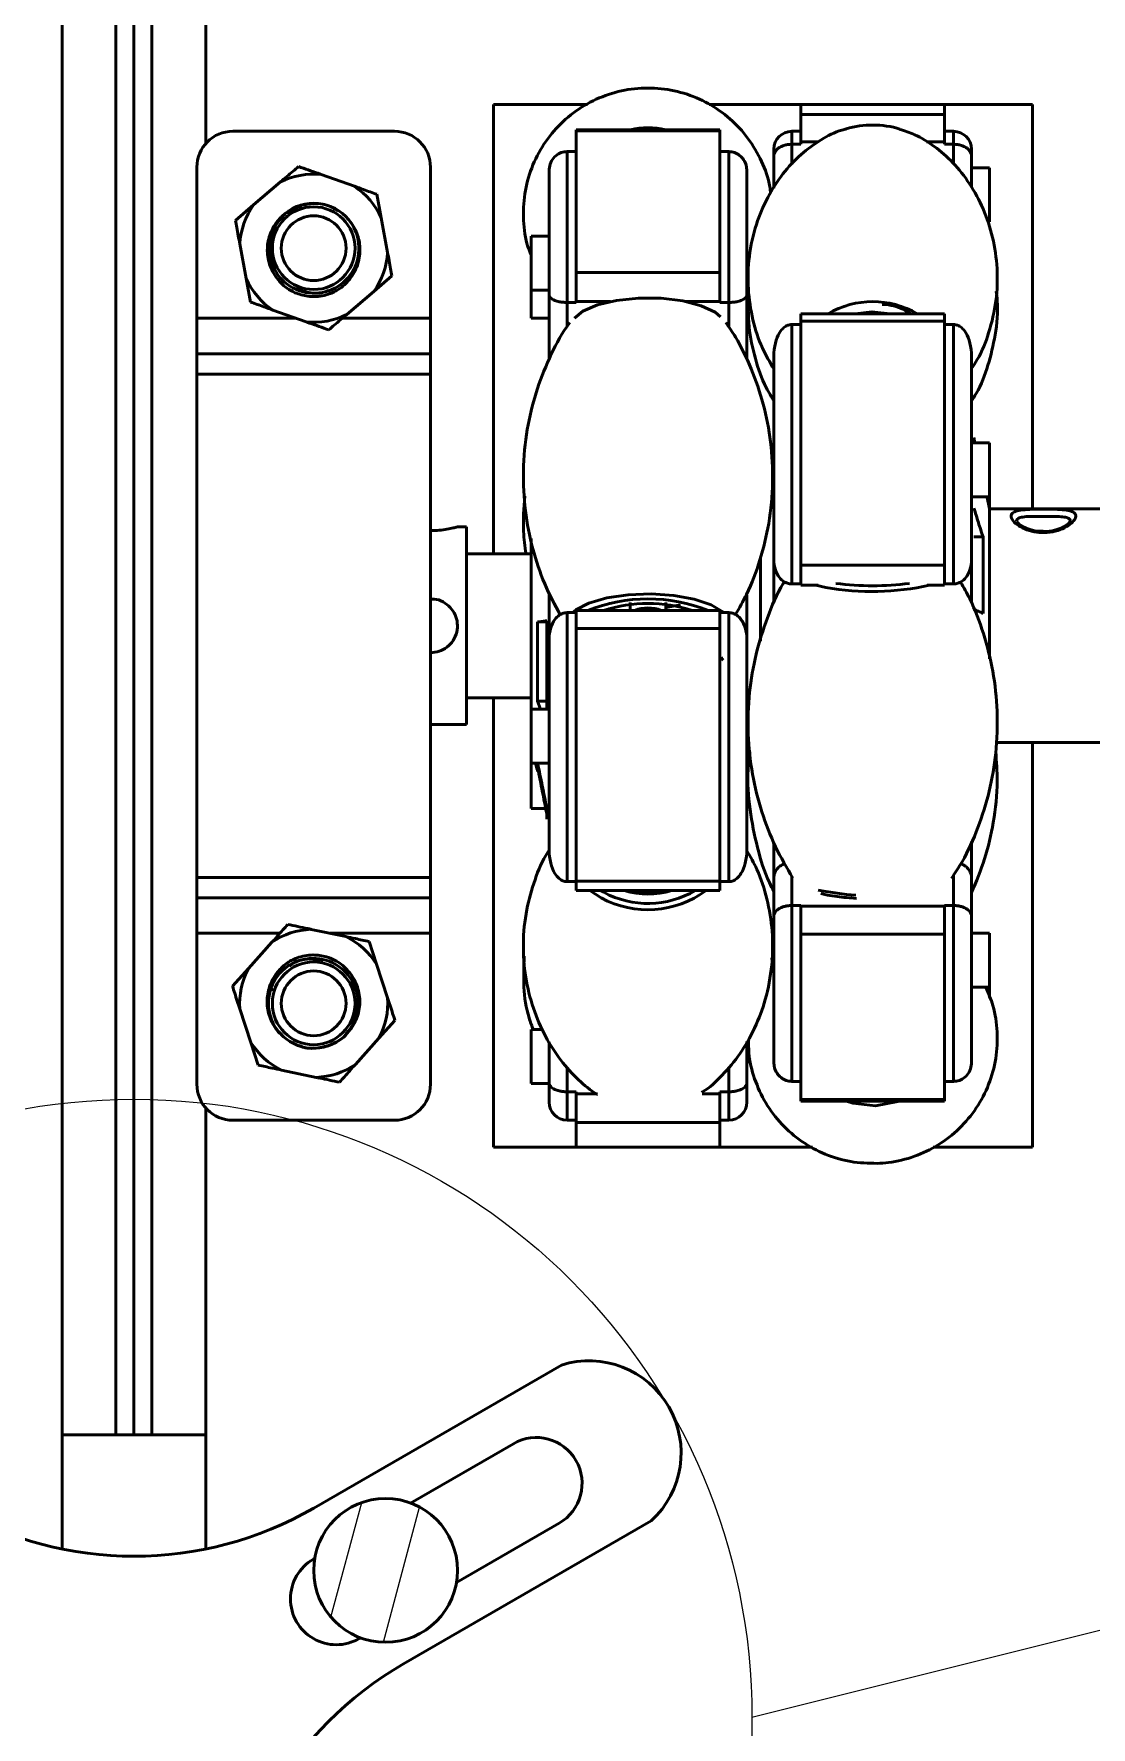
# Model space of a CAD drawing. Header units: millimetres. Extents: x 263 to 2983, y 441 to 2500.
# Drawn here: x 908.6 to 967.4, y 1434.6 to 1528.8 of the extents above; entities that cross this region are included whole.
import ezdxf

# ---------------------------------------------------------------- set-up
doc = ezdxf.new("R2010")
doc.units = ezdxf.units.MM
doc.header["$LTSCALE"] = 0.5
doc.layers.add('BOL', color=7, linetype='Continuous', lineweight=50)
doc.layers.add('HAT', color=3, linetype='Continuous')
doc.layers.add('THIN', color=8, linetype='Continuous')

msp = doc.modelspace()

# ---------------------------------------------------------------- hatches: boundary and pattern name
at = {"layer": 'HAT'}
h = msp.add_hatch(dxfattribs=at)
h.set_pattern_fill('ANSI31', color=256)
h.paths.add_polyline_path([(904.154, 1443.353, 1), (896.154, 1443.353, 1)])
h.paths.add_polyline_path([(1806.519, 1028.146, 1), (1774.519, 1028.146, 1)])
h = msp.add_hatch(dxfattribs=at)
h.set_pattern_fill('ANSI31', color=256, angle=30)
h.paths.add_polyline_path([(932.154, 1443.353, 1), (924.154, 1443.353, 1)])
h.paths.add_polyline_path([(1918.519, 1028.146, 1), (1886.519, 1028.146, 1)])

# ---------------------------------------------------------------- linework, layer by layer
at = {"layer": 'BOL'}
for p, q in [((910.154, 1450.892), (910.154, 1540.892)), ((913.154, 1450.892), (913.154, 1540.892)), ((914.154, 1450.892), (914.154, 1540.892)), ((915.154, 1540.892), (915.154, 1450.892)), ((918.154, 1540.892), (918.154, 1522.715)), ((939.388, 1524.892), (934.154, 1524.892)), ((934.154, 1524.892), (934.154, 1499.892)), ((951.254, 1524.892), (946.165, 1524.892)), ((959.254, 1524.892), (951.254, 1524.892)), ((951.254, 1524.892), (951.254, 1524.327)), ((959.254, 1524.892), (959.254, 1524.327)), ((964.154, 1524.892), (959.254, 1524.892)), ((964.154, 1502.392), (964.154, 1524.892)), ((951.254, 1524.327), (959.254, 1524.327)), ((951.254, 1522.805), (951.254, 1524.327)), ((959.254, 1524.327), (959.254, 1522.805)), ((919.654, 1523.392), (928.654, 1523.392)), ((946.754, 1523.476), (938.754, 1523.476)), ((938.754, 1523.426), (938.754, 1523.476)), ((946.754, 1523.426), (938.754, 1523.426)), ((938.754, 1515.541), (938.754, 1523.426)), ((946.754, 1523.476), (946.754, 1523.426)), ((946.754, 1515.541), (946.754, 1523.426)), ((951.254, 1523.392), (950.754, 1523.392)), ((950.754, 1523.392), (950.754, 1522.671)), ((959.754, 1523.392), (959.254, 1523.392)), ((959.754, 1522.671), (959.754, 1523.392)), ((938.254, 1522.263), (938.254, 1513.873)), ((938.254, 1522.263), (938.754, 1522.263)), ((947.254, 1522.263), (946.754, 1522.263)), ((947.254, 1513.873), (947.254, 1522.263)), ((949.754, 1521.985), (949.754, 1522.392)), ((949.754, 1520.234), (949.754, 1521.985)), ((950.754, 1522.671), (951.254, 1522.671)), ((950.754, 1522.671), (950.754, 1521.549)), ((951.254, 1522.805), (951.254, 1522.671)), ((952.23, 1522.805), (951.254, 1522.805)), ((959.254, 1522.805), (958.256, 1522.805)), ((959.254, 1522.805), (959.254, 1522.671)), ((959.754, 1522.671), (959.254, 1522.671)), ((959.754, 1521.591), (959.754, 1522.671)), ((960.754, 1522.392), (960.754, 1521.985)), ((960.754, 1521.985), (960.754, 1520.263)), ((917.654, 1512.998), (917.654, 1521.392)), ((926.418, 1520.333), (924.567, 1520.99)), ((930.654, 1512.998), (930.654, 1521.392)), ((937.254, 1514.278), (937.254, 1521.2)), ((948.254, 1521.2), (948.254, 1514.278)), ((961.754, 1521.353), (960.754, 1521.353)), ((961.754, 1521.353), (961.754, 1518.366)), ((922.306, 1520.573), (920.811, 1519.298)), ((920.811, 1519.298), (919.801, 1518.437)), ((922.63, 1518.834), (923.397, 1519.263)), ((927.909, 1518.583), (927.669, 1519.888)), ((928.266, 1516.651), (927.909, 1518.583)), ((961.754, 1518.366), (961.754, 1518.353)), ((937.254, 1517.562), (936.254, 1517.562)), ((936.254, 1517.538), (936.254, 1517.562)), ((936.254, 1514.562), (936.254, 1517.538)), ((920.042, 1517.132), (920.398, 1515.2)), ((927.496, 1514.485), (928.506, 1515.346)), ((938.754, 1515.541), (946.754, 1515.541)), ((938.754, 1513.931), (938.754, 1515.541)), ((946.754, 1515.541), (946.754, 1513.931)), ((920.398, 1515.2), (920.639, 1513.895)), ((923.317, 1514.536), (923.524, 1514.485)), ((926.002, 1513.211), (927.496, 1514.485)), ((936.254, 1514.562), (937.254, 1514.562)), ((936.254, 1512.999), (936.254, 1514.562)), ((921.89, 1513.451), (923.741, 1512.794)), ((937.254, 1511.271), (937.254, 1514.278)), ((938.254, 1513.873), (938.754, 1513.873)), ((938.254, 1513.873), (938.254, 1512.544)), ((938.754, 1513.873), (938.754, 1513.931)), ((940.673, 1513.931), (938.754, 1513.931)), ((946.754, 1513.931), (944.835, 1513.931)), ((946.754, 1513.873), (946.754, 1513.931)), ((947.254, 1513.873), (946.754, 1513.873)), ((947.254, 1512.498), (947.254, 1513.873)), ((948.254, 1514.278), (948.254, 1511.271)), ((917.654, 1512.998), (917.654, 1511.016)), ((917.654, 1512.998), (923.166, 1512.998)), ((925.752, 1512.998), (930.654, 1512.998)), ((930.654, 1512.998), (930.654, 1511.016)), ((936.254, 1512.999), (937.254, 1512.999)), ((950.754, 1512.649), (950.754, 1498.218)), ((950.754, 1512.649), (951.254, 1512.649)), ((959.254, 1513.241), (951.254, 1513.241)), ((951.254, 1512.824), (951.254, 1513.241)), ((959.254, 1512.824), (951.254, 1512.824)), ((951.254, 1512.824), (951.254, 1499.261)), ((959.254, 1513.241), (959.254, 1512.824)), ((959.254, 1512.824), (959.254, 1499.261)), ((959.754, 1512.649), (959.254, 1512.649)), ((959.754, 1498.218), (959.754, 1512.649)), ((917.654, 1511.016), (930.654, 1511.016)), ((917.654, 1509.892), (917.654, 1511.016)), ((930.654, 1509.892), (930.654, 1511.016)), ((937.254, 1510.741), (937.254, 1511.271)), ((948.254, 1511.271), (948.254, 1510.698)), ((949.754, 1499.558), (949.754, 1510.88)), ((960.754, 1510.88), (960.754, 1499.558)), ((917.654, 1509.892), (930.654, 1509.892)), ((917.654, 1481.892), (917.654, 1509.892)), ((930.654, 1481.892), (930.654, 1509.892)), ((961.754, 1506.07), (960.754, 1506.07)), ((960.89, 1506.362), (960.946, 1506.07)), ((961.754, 1506.07), (961.754, 1503.07)), ((960.754, 1503.07), (961.754, 1503.07)), ((961.754, 1503.07), (961.754, 1502.392)), ((961.754, 1502.39), (961.616, 1503.018)), ((968.254, 1502.392), (961.754, 1502.392)), ((961.754, 1494.084), (961.754, 1502.392)), ((961.754, 1502.389), (961.754, 1494.054)), ((932.654, 1501.392), (932.136, 1501.392)), ((932.654, 1501.392), (932.654, 1495.892)), ((936.254, 1491.222), (936.254, 1500.752)), ((936.254, 1500.706), (936.254, 1491.222)), ((960.89, 1500.83), (961.395, 1500.83)), ((961.395, 1496.583), (961.395, 1500.83)), ((936.254, 1499.892), (932.654, 1499.892)), ((949.004, 1499.722), (949.004, 1495.037)), ((949.004, 1495.038), (949.004, 1499.717)), ((949.754, 1497.175), (949.754, 1499.558)), ((960.754, 1499.558), (960.754, 1497.241)), ((951.254, 1499.261), (959.254, 1499.261)), ((951.254, 1498.145), (951.254, 1499.261)), ((959.254, 1499.261), (959.254, 1498.145)), ((937.254, 1495.069), (937.254, 1497.722)), ((948.254, 1497.597), (948.254, 1495.159)), ((950.754, 1498.218), (951.254, 1498.218)), ((951.254, 1498.145), (952.219, 1498.145)), ((952.649, 1498.023), (952.084, 1498.145)), ((958.289, 1498.145), (959.254, 1498.145)), ((959.754, 1498.218), (959.254, 1498.218)), ((938.254, 1496.623), (938.254, 1481.66)), ((938.254, 1496.623), (938.754, 1496.623)), ((946.754, 1496.748), (938.754, 1496.748)), ((938.754, 1495.743), (938.754, 1496.748)), ((941.754, 1497.19), (941.754, 1496.748)), ((943.754, 1496.748), (943.754, 1497.19)), ((946.754, 1496.748), (946.754, 1495.743)), ((947.254, 1496.623), (946.754, 1496.623)), ((947.254, 1481.66), (947.254, 1496.623)), ((932.654, 1495.892), (932.654, 1490.392)), ((936.612, 1496.102), (936.612, 1491.699)), ((937.118, 1496.102), (936.612, 1496.102)), ((937.118, 1491.252), (937.118, 1496.171)), ((946.754, 1495.743), (938.754, 1495.743)), ((938.754, 1481.679), (938.754, 1495.743)), ((946.754, 1481.679), (946.754, 1495.743)), ((937.254, 1483.424), (937.254, 1495.163)), ((948.254, 1495.163), (948.254, 1483.424)), ((932.654, 1491.892), (936.254, 1491.892)), ((934.154, 1491.892), (934.154, 1466.892)), ((937.254, 1491.252), (936.254, 1491.252)), ((936.254, 1491.222), (936.254, 1491.252)), ((936.254, 1488.253), (936.254, 1491.222)), ((936.612, 1491.699), (936.782, 1491.252)), ((937.118, 1491.699), (936.612, 1491.699)), ((930.654, 1490.392), (932.654, 1490.392)), ((962.119, 1489.392), (968.254, 1489.392)), ((964.154, 1466.892), (964.154, 1489.392)), ((936.254, 1488.253), (937.254, 1488.253)), ((936.254, 1485.725), (936.254, 1488.253)), ((936.504, 1488.253), (936.58, 1487.905)), ((936.612, 1488.245), (936.612, 1487.781)), ((948.254, 1488.892), (948.437, 1488.892)), ((936.612, 1487.781), (936.709, 1487.781)), ((936.254, 1485.725), (937.06, 1485.725)), ((937.118, 1485.142), (937.118, 1485.758)), ((949.754, 1481.866), (949.754, 1483.789)), ((960.754, 1483.885), (960.754, 1481.866)), ((917.654, 1481.892), (930.654, 1481.892)), ((917.654, 1481.892), (917.654, 1480.768)), ((930.654, 1481.892), (930.654, 1480.768)), ((938.254, 1481.66), (938.754, 1481.66)), ((938.754, 1481.679), (946.754, 1481.679)), ((938.754, 1481.169), (938.754, 1481.679)), ((946.754, 1481.679), (946.754, 1481.169)), ((947.254, 1481.66), (946.754, 1481.66)), ((949.754, 1479.739), (949.754, 1481.866)), ((950.754, 1481.964), (950.754, 1480.332)), ((959.754, 1480.332), (959.754, 1482.012)), ((960.754, 1481.866), (960.754, 1479.739)), ((917.654, 1480.768), (930.654, 1480.768)), ((917.654, 1478.786), (917.654, 1480.768)), ((930.654, 1478.786), (930.654, 1480.768)), ((938.754, 1481.169), (946.754, 1481.169)), ((940.149, 1480.751), (939.521, 1481.169)), ((940.294, 1481.067), (940.118, 1481.169)), ((952.649, 1481.104), (952.218, 1481.193)), ((952.362, 1481.001), (952.749, 1480.91)), ((949.754, 1471.613), (949.754, 1479.739)), ((950.754, 1480.332), (950.754, 1470.55)), ((950.754, 1480.332), (951.254, 1480.332)), ((951.254, 1480.332), (951.254, 1480.292)), ((951.254, 1480.292), (959.254, 1480.292)), ((951.254, 1478.733), (951.254, 1480.292)), ((959.754, 1480.332), (959.254, 1480.332)), ((959.254, 1480.332), (959.254, 1480.292)), ((959.254, 1480.292), (959.254, 1478.733)), ((959.754, 1470.55), (959.754, 1480.332)), ((960.754, 1479.739), (960.754, 1471.613)), ((917.654, 1470.392), (917.654, 1478.786)), ((917.654, 1478.786), (922.273, 1478.786)), ((925.938, 1478.604), (924.016, 1479.008)), ((925.074, 1478.786), (930.654, 1478.786)), ((930.654, 1470.392), (930.654, 1478.786)), ((959.254, 1478.733), (951.254, 1478.733)), ((951.254, 1478.733), (951.254, 1469.539)), ((959.254, 1478.733), (959.254, 1469.539)), ((961.754, 1478.792), (960.754, 1478.792)), ((961.754, 1478.792), (961.754, 1477.164)), ((921.831, 1478.293), (920.52, 1476.83)), ((927.65, 1477.07), (927.237, 1478.331)), ((920.52, 1476.83), (919.634, 1475.842)), ((924.668, 1477.338), (924.456, 1477.361)), ((928.261, 1475.203), (927.65, 1477.07)), ((949.754, 1477.103), (949.62, 1476.921)), ((961.754, 1477.164), (961.754, 1475.792)), ((960.754, 1475.792), (961.754, 1475.792)), ((961.754, 1475.78), (961.754, 1475.245)), ((920.047, 1474.581), (920.658, 1472.714)), ((927.788, 1472.953), (928.674, 1473.941)), ((926.477, 1471.491), (927.788, 1472.953)), ((936.893, 1473.43), (936.254, 1473.43)), ((936.254, 1473.4), (936.254, 1473.43)), ((936.254, 1470.43), (936.254, 1473.4)), ((920.658, 1472.714), (921.071, 1471.452)), ((937.254, 1470.473), (937.254, 1472.747)), ((948.254, 1472.768), (948.254, 1470.473)), ((922.37, 1471.179), (924.292, 1470.775)), ((938.254, 1471.345), (938.254, 1469.973)), ((947.254, 1469.973), (947.254, 1471.351)), ((948.254, 1471.554), (948.432, 1471.845)), ((936.254, 1470.43), (937.254, 1470.43)), ((937.254, 1469.392), (937.254, 1470.473)), ((948.254, 1470.473), (948.254, 1469.392)), ((950.754, 1470.55), (951.254, 1470.55)), ((959.754, 1470.55), (959.254, 1470.55)), ((938.254, 1469.973), (938.754, 1469.973)), ((938.254, 1469.973), (938.254, 1468.392)), ((938.754, 1469.85), (938.754, 1469.973)), ((938.754, 1468.265), (938.754, 1469.85)), ((938.754, 1469.85), (939.938, 1469.85)), ((945.766, 1469.85), (946.754, 1469.85)), ((947.254, 1469.973), (946.754, 1469.973)), ((946.754, 1469.85), (946.754, 1469.973)), ((946.754, 1469.85), (946.754, 1468.265)), ((947.254, 1468.392), (947.254, 1469.973)), ((951.254, 1469.539), (959.254, 1469.539)), ((951.254, 1469.448), (951.254, 1469.539)), ((951.254, 1469.448), (959.254, 1469.448)), ((959.254, 1469.539), (959.254, 1469.448)), ((918.154, 1469.069), (918.154, 1450.892)), ((919.654, 1468.392), (928.654, 1468.392)), ((938.254, 1468.392), (938.754, 1468.392)), ((946.754, 1468.265), (938.754, 1468.265)), ((938.754, 1466.892), (938.754, 1468.265)), ((946.754, 1468.392), (947.254, 1468.392)), ((946.754, 1466.892), (946.754, 1468.265)), ((934.154, 1466.892), (938.754, 1466.892)), ((938.754, 1466.892), (946.754, 1466.892)), ((946.754, 1466.892), (951.909, 1466.892)), ((958.625, 1466.892), (964.154, 1466.892)), ((937.934, 1454.773), (924.154, 1446.817)), ((910.154, 1450.892), (913.154, 1450.892)), ((910.154, 1444.542), (910.154, 1450.892)), ((913.154, 1450.892), (914.154, 1450.892)), ((915.154, 1450.892), (914.154, 1450.892)), ((918.154, 1450.892), (915.154, 1450.892)), ((918.154, 1450.892), (918.154, 1444.542)), ((935.262, 1450.401), (929.548, 1447.102)), ((929.154, 1438.157), (942.934, 1446.113)), ((932.098, 1442.685), (937.812, 1445.985)), ((924.21, 1444.02), (924.137, 1443.978)), ((926.687, 1439.562), (926.76, 1439.604))]:
    msp.add_line(p, q, dxfattribs=at)
at = {"layer": 'BOL', "flags": 128}
for points in [[(938.661, 1513.006), (939.125, 1513.391), (939.939, 1513.742), (941.002, 1513.991), (942.222, 1514.115), (943.488, 1514.104), (944.689, 1513.959), (945.719, 1513.692), (946.484, 1513.327), (946.793, 1513.069)], [(954.271, 1513.241), (955.214, 1513.356), (956.236, 1513.241)], [(954.688, 1513.241), (955.657, 1513.261), (955.82, 1513.241)], [(938.552, 1496.623), (938.734, 1496.771), (939.466, 1497.151), (940.465, 1497.441), (941.649, 1497.617), (942.923, 1497.666), (944.183, 1497.582), (945.327, 1497.375), (946.263, 1497.059), (946.915, 1496.66), (946.956, 1496.623)], [(944.566, 1497.052), (943.86, 1496.927), (943.754, 1496.914)], [(954.324, 1480.917), (953.789, 1480.954), (952.649, 1481.104)], [(955.404, 1469.196), (954.145, 1469.34), (953.805, 1469.448)], [(956.703, 1469.448), (956.649, 1469.429), (955.404, 1469.196)]]:
    msp.add_lwpolyline(points, dxfattribs=at)
at = {"layer": 'BOL'}
for centre, radius in [((924.154, 1516.892), 2.3), ((924.154, 1516.892), 1.8), ((924.154, 1474.892), 2.3), ((924.154, 1474.892), 1.8), ((928.154, 1443.353), 4)]:
    msp.add_circle(centre, radius, dxfattribs=at)
for centre, radius, start, end in [((919.654, 1521.392), 2, 90, 180), ((928.654, 1521.392), 2, 0, 90), ((942.754, 1519.334), 4.257, 76.65512, 103.34488), ((950.754, 1522.392), 1, 90, 180), ((955.254, 1518.461), 5.281, 73.26824, 106.24186), ((959.754, 1522.392), 1, 0, 90), ((924.154, 1516.892), 4.119, 84.24467, 116.65517), ((924.154, 1516.892), 4.119, 24.24467, 56.65517), ((924.154, 1516.892), 4.119, 144.24467, 176.65517), ((924.154, 1516.892), 2.5, 44.54596, 135.07299), ((924.178, 1516.879), 2.491, 129.84652, 45.14435), ((924.154, 1516.892), 4.119, 324.24467, 356.65517), ((924.154, 1516.892), 4.119, 204.24467, 236.65517), ((955.254, 1509.051), 4.871, 59.32882, 120.67118), ((924.154, 1516.892), 4.119, 264.24467, 296.65517), ((942.754, 1488.223), 9.163, 68.485, 111.515), ((955.225, 1512.868), 15.067, 260.15596, 282.25658), ((955.254, 1513.559), 15.444, 262.38834, 277.61166), ((942.754, 1488.911), 8.216, 72.52909, 107.47091), ((942.754, 1494.735), 2.146, 69.66357, 110.33643), ((942.74, 1485.542), 5.446, 241.60064, 306.59466), ((942.751, 1485.642), 5.194, 241.76592, 300.53262), ((942.754, 1485.506), 4.533, 253.095, 286.905), ((942.754, 1485.243), 4.234, 254.22368, 285.77632), ((924.154, 1474.892), 4.119, 91.92139, 124.33189), ((924.154, 1474.892), 4.119, 31.92139, 64.33189), ((924.154, 1474.892), 4.119, 151.92139, 184.33189), ((924.128, 1474.901), 2.491, 317.52218, 232.8203), ((924.154, 1474.892), 4.119, 331.92139, 4.33189), ((924.154, 1474.892), 2.5, 232.22268, 322.74971), ((924.154, 1474.892), 4.119, 211.92139, 244.33189), ((924.154, 1474.892), 4.119, 271.92139, 304.33189), ((919.654, 1470.392), 2, 180, 270), ((928.654, 1470.392), 2, 270, 0), ((938.254, 1469.392), 1, 180, 270), ((947.254, 1469.392), 1, 270, 0), ((939.474, 1449.888), 5.122, 312.50709, 107.49426), ((936.537, 1448.193), 2.55, 300, 120), ((914.154, 1464.137), 20, 240, 300), ((925.412, 1441.77), 2.55, 120, 300), ((889.154, 1420.836), 20, 360, 60), ((939.154, 1420.836), 20, 120, 180)]:
    msp.add_arc(centre, radius, start, end, dxfattribs=at)
for points, knots in [([(949.571, 1519.95), (949.56, 1520.071), (949.507, 1520.685), (949.101, 1521.74), (948.365, 1523.027), (947.35, 1524.122), (946.134, 1524.978), (944.764, 1525.555), (943.302, 1525.83), (941.816, 1525.788), (940.371, 1525.432), (939.033, 1524.776), (937.864, 1523.851), (936.916, 1522.697), (936.235, 1521.369), (935.846, 1519.923), (935.792, 1518.437), (935.935, 1517.278), (936.191, 1516.676), (936.254, 1516.529)], [0, 0, 0, 0, 0.0158879, 0.0802969, 0.1445947, 0.2087703, 0.2728347, 0.3368147, 0.4007565, 0.4647131, 0.5287314, 0.5928387, 0.6570564, 0.7213871, 0.7858134, 0.8502973, 0.9147967, 0.9792625, 1, 1, 1, 1]), ([(953.79, 1523.517), (953.707, 1523.498), (953.19, 1523.381), (952.335, 1522.921), (951.217, 1522.12), (950.211, 1521.029), (949.366, 1519.715), (948.718, 1518.166), (948.34, 1516.447), (948.282, 1514.643), (948.546, 1512.919), (949.03, 1511.406), (949.532, 1510.553), (949.754, 1510.177)], [0, 0, 0, 0, 0.015057, 0.094005, 0.182508, 0.277042, 0.375733, 0.477292, 0.59185, 0.704073, 0.812897, 0.917552, 1, 1, 1, 1]), ([(960.754, 1510.201), (960.864, 1510.363), (961.276, 1510.968), (961.766, 1512.237), (962.166, 1513.946), (962.226, 1515.752), (961.976, 1517.482), (961.448, 1519.074), (960.693, 1520.474), (959.77, 1521.646), (958.731, 1522.555), (957.743, 1523.184), (957.042, 1523.41), (956.761, 1523.5)], [0, 0, 0, 0, 0.037401, 0.139313, 0.254387, 0.367139, 0.476486, 0.581671, 0.682058, 0.776932, 0.865378, 0.94616, 1, 1, 1, 1]), ([(937.254, 1521.2), (937.266, 1521.325), (937.29, 1521.577), (937.481, 1521.909), (937.758, 1522.147), (938.034, 1522.251), (938.201, 1522.26), (938.254, 1522.263)], [0, 0, 0, 0, 0.232823, 0.465934, 0.690671, 0.901624, 1, 1, 1, 1]), ([(947.254, 1522.263), (947.361, 1522.252), (947.576, 1522.23), (947.864, 1522.063), (948.09, 1521.816), (948.23, 1521.514), (948.246, 1521.299), (948.254, 1521.2)], [0, 0, 0, 0, 0.198831, 0.397495, 0.600961, 0.815771, 1, 1, 1, 1]), ([(950.754, 1522.671), (950.674, 1522.667), (950.515, 1522.66), (950.274, 1522.599), (950.014, 1522.477), (949.805, 1522.265), (949.754, 1522.085), (949.754, 1521.986), (949.754, 1521.985)], [0, 0, 0, 0, 0.107631, 0.214426, 0.382779, 0.663958, 0.997031, 1, 1, 1, 1]), ([(960.754, 1521.985), (960.754, 1521.986), (960.754, 1522.085), (960.702, 1522.265), (960.494, 1522.477), (960.233, 1522.599), (959.992, 1522.66), (959.834, 1522.667), (959.754, 1522.671)], [0, 0, 0, 0, 0.0029685, 0.3360419, 0.6172215, 0.7855735, 0.8923694, 1, 1, 1, 1]), ([(923.316, 1521.434), (923.213, 1521.346), (922.881, 1521.063), (922.541, 1520.773), (922.306, 1520.573)], [0, 0, 0, 0, 0.3096866, 1, 1, 1, 1]), ([(924.567, 1520.99), (924.505, 1521.012), (924.083, 1521.162), (923.669, 1521.309), (923.316, 1521.434)], [0, 0, 0, 0, 0.145987, 1, 1, 1, 1]), ([(927.669, 1519.888), (927.424, 1519.975), (927.012, 1520.122), (926.59, 1520.271), (926.418, 1520.333)], [0, 0, 0, 0, 0.592734, 1, 1, 1, 1]), ([(923.397, 1519.263), (923.692, 1519.321), (924.292, 1519.44), (925.052, 1519.282), (925.395, 1519.019), (925.492, 1518.945)], [0, 0, 0, 0, 0.410939, 0.833903, 1, 1, 1, 1]), ([(923.454, 1519.083), (923.444, 1519.116), (923.424, 1519.177), (923.405, 1519.237), (923.397, 1519.263)], [0, 0, 0, 0, 0.560117, 1, 1, 1, 1]), ([(919.801, 1518.437), (919.826, 1518.304), (919.905, 1517.875), (919.986, 1517.436), (920.042, 1517.132)], [0, 0, 0, 0, 0.309682, 1, 1, 1, 1]), ([(923.101, 1514.417), (922.957, 1514.494), (922.551, 1514.712), (922.012, 1515.269), (921.624, 1516.082), (921.529, 1516.977), (921.744, 1517.836), (922.096, 1518.377), (922.342, 1518.617), (922.384, 1518.657)], [0, 0, 0, 0, 0.097306, 0.273048, 0.448794, 0.624623, 0.796265, 0.965294, 1, 1, 1, 1]), ([(925.936, 1518.645), (926.049, 1518.526), (926.355, 1518.203), (926.671, 1517.53), (926.775, 1516.674), (926.592, 1515.814), (926.13, 1515.057), (925.594, 1514.608), (925.241, 1514.438), (925.152, 1514.394)], [0, 0, 0, 0, 0.096548, 0.261814, 0.426973, 0.597504, 0.769409, 0.941266, 1, 1, 1, 1]), ([(928.506, 1515.346), (928.482, 1515.479), (928.403, 1515.908), (928.322, 1516.348), (928.266, 1516.651)], [0, 0, 0, 0, 0.309684, 1, 1, 1, 1]), ([(925.152, 1514.394), (925.124, 1514.384), (924.988, 1514.331), (924.558, 1514.208), (923.87, 1514.162), (923.342, 1514.337), (923.101, 1514.417)], [0, 0, 0, 0, 0.041745, 0.209044, 0.639786, 1, 1, 1, 1]), ([(924.983, 1514.555), (924.967, 1514.546), (924.676, 1514.379), (923.986, 1514.349), (923.404, 1514.546), (923.119, 1514.642)], [0, 0, 0, 0, 0.029339, 0.526075, 1, 1, 1, 1]), ([(948.342, 1514.403), (948.332, 1513.775), (948.314, 1512.54), (948.687, 1510.764), (949.174, 1509.357), (949.624, 1508.617), (949.78, 1508.362)], [0, 0, 0, 0, 0.296082, 0.581882, 0.855748, 1, 1, 1, 1]), ([(960.731, 1508.362), (960.828, 1508.512), (961.229, 1509.128), (961.706, 1510.379), (962.111, 1512.107), (962.251, 1513.513), (962.15, 1514.319), (962.127, 1514.496)], [0, 0, 0, 0, 0.0853544, 0.3510381, 0.621511, 0.916985, 1, 1, 1, 1]), ([(920.639, 1513.895), (920.883, 1513.808), (921.296, 1513.662), (921.718, 1513.512), (921.89, 1513.451)], [0, 0, 0, 0, 0.592734, 1, 1, 1, 1]), ([(938.254, 1513.873), (938.174, 1513.876), (938.015, 1513.881), (937.774, 1513.92), (937.514, 1513.996), (937.305, 1514.124), (937.254, 1514.224), (937.254, 1514.278), (937.254, 1514.278)], [0, 0, 0, 0, 0.107632, 0.214422, 0.382772, 0.663943, 0.997032, 1, 1, 1, 1]), ([(948.254, 1514.278), (948.254, 1514.278), (948.253, 1514.224), (948.202, 1514.124), (947.994, 1513.996), (947.733, 1513.92), (947.492, 1513.881), (947.334, 1513.876), (947.254, 1513.873)], [0, 0, 0, 0, 0.002968, 0.336057, 0.617232, 0.785578, 0.892375, 1, 1, 1, 1]), ([(955.776, 1513.762), (955.805, 1513.762), (956.208, 1513.761), (956.793, 1513.591), (957.251, 1513.328), (957.403, 1513.241)], [0, 0, 0, 0, 0.050149, 0.684626, 1, 1, 1, 1]), ([(923.741, 1512.794), (923.802, 1512.772), (924.225, 1512.622), (924.638, 1512.475), (924.992, 1512.35)], [0, 0, 0, 0, 0.145973, 1, 1, 1, 1]), ([(924.992, 1512.35), (925.094, 1512.437), (925.426, 1512.72), (925.767, 1513.01), (926.002, 1513.211)], [0, 0, 0, 0, 0.309706, 1, 1, 1, 1]), ([(938.413, 1512.761), (938.352, 1512.68), (937.897, 1512.071), (937.235, 1510.76), (936.477, 1508.855), (935.978, 1506.751), (935.768, 1504.542), (935.882, 1502.303), (936.297, 1500.189), (936.944, 1498.237), (937.563, 1497.067), (937.862, 1496.501)], [0, 0, 0, 0, 0.018081, 0.136081, 0.256257, 0.377703, 0.512077, 0.64187, 0.766847, 0.887188, 1, 1, 1, 1]), ([(947.621, 1496.514), (947.835, 1496.884), (948.39, 1497.843), (949.022, 1499.552), (949.533, 1501.646), (949.739, 1503.859), (949.624, 1506.096), (949.215, 1508.214), (948.541, 1510.166), (947.823, 1511.686), (947.269, 1512.487), (947.084, 1512.754)], [0, 0, 0, 0, 0.075607, 0.195755, 0.317172, 0.451514, 0.581277, 0.706224, 0.826532, 0.942175, 1, 1, 1, 1]), ([(949.754, 1510.88), (949.754, 1510.882), (949.754, 1511.13), (949.805, 1511.586), (950.014, 1512.135), (950.274, 1512.457), (950.515, 1512.619), (950.674, 1512.639), (950.754, 1512.649)], [0, 0, 0, 0, 0.002991, 0.336055, 0.617221, 0.78558, 0.892369, 1, 1, 1, 1]), ([(959.754, 1512.649), (959.834, 1512.639), (959.992, 1512.619), (960.233, 1512.457), (960.494, 1512.135), (960.702, 1511.586), (960.754, 1511.13), (960.754, 1510.882), (960.754, 1510.88)], [0, 0, 0, 0, 0.107631, 0.21442, 0.382779, 0.663945, 0.997009, 1, 1, 1, 1]), ([(937.363, 1510.934), (937.338, 1510.97), (937.267, 1511.072), (937.254, 1511.193), (937.254, 1511.269), (937.254, 1511.271)], [0, 0, 0, 0, 0.350204, 0.9836, 1, 1, 1, 1]), ([(948.254, 1511.271), (948.254, 1511.269), (948.253, 1511.193), (948.238, 1511.065), (948.162, 1510.957), (948.132, 1510.914)], [0, 0, 0, 0, 0.015453, 0.612271, 1, 1, 1, 1]), ([(935.896, 1503.095), (935.847, 1502.442), (935.766, 1501.37), (935.91, 1500.307), (935.967, 1499.892)], [0, 0, 0, 0, 0.609022, 1, 1, 1, 1]), ([(961.395, 1500.83), (961.308, 1501.098), (961.133, 1501.632), (960.971, 1502.169), (960.89, 1502.437)], [0, 0, 0, 0, 0.499979, 1, 1, 1, 1]), ([(962.954, 1501.989), (962.954, 1502), (962.958, 1502.081), (963.052, 1502.206), (963.358, 1502.313), (963.822, 1502.364), (964.399, 1502.38), (965.013, 1502.381), (965.585, 1502.369), (966.068, 1502.327), (966.406, 1502.234), (966.571, 1502.074), (966.549, 1501.855), (966.338, 1501.594), (965.956, 1501.336), (965.433, 1501.135), (964.828, 1501.05), (964.226, 1501.102), (963.689, 1501.271), (963.263, 1501.516), (962.999, 1501.778), (962.968, 1501.923), (962.954, 1501.989)], [0, 0, 0, 0, 0.008753, 0.061375, 0.113781, 0.167275, 0.220759, 0.272211, 0.322429, 0.374317, 0.428962, 0.479602, 0.532515, 0.585104, 0.637964, 0.691732, 0.744437, 0.795014, 0.845659, 0.898882, 0.954173, 1, 1, 1, 1]), ([(930.654, 1501.183), (930.819, 1501.188), (931.149, 1501.197), (931.592, 1501.262), (931.931, 1501.333), (932.132, 1501.386), (932.135, 1501.387), (932.136, 1501.387)], [0, 0, 0, 0, 0.20935, 0.418515, 0.632631, 0.850279, 1, 1, 1, 1]), ([(966.234, 1501.689), (966.24, 1501.717), (966.259, 1501.803), (966.124, 1501.895), (965.848, 1501.957), (965.443, 1501.975), (964.969, 1501.977), (964.46, 1501.977), (963.98, 1501.974), (963.593, 1501.949), (963.337, 1501.876), (963.257, 1501.781), (963.254, 1501.716), (963.254, 1501.707)], [0, 0, 0, 0, 0.046782, 0.145283, 0.25305, 0.356971, 0.458563, 0.562984, 0.671048, 0.777863, 0.880896, 0.983049, 1, 1, 1, 1]), ([(964.634, 1501.15), (964.555, 1501.151), (964.292, 1501.151), (963.876, 1501.277), (963.498, 1501.463), (963.322, 1501.617), (963.283, 1501.67), (963.273, 1501.684)], [0, 0, 0, 0, 0.118142, 0.394499, 0.682754, 0.920153, 1, 1, 1, 1]), ([(966.254, 1501.688), (966.256, 1501.701), (966.261, 1501.731), (966.162, 1501.581), (965.909, 1501.407), (965.506, 1501.231), (965.042, 1501.124), (964.742, 1501.144), (964.634, 1501.15)], [0, 0, 0, 0, 0.127719, 0.291627, 0.460113, 0.66249, 0.878445, 1, 1, 1, 1]), ([(949.754, 1499.558), (949.754, 1499.557), (949.754, 1499.371), (949.805, 1499.028), (950.013, 1498.611), (950.274, 1498.365), (950.515, 1498.241), (950.674, 1498.226), (950.754, 1498.218)], [0, 0, 0, 0, 0.002987, 0.336053, 0.617242, 0.785573, 0.89237, 1, 1, 1, 1]), ([(959.754, 1498.218), (959.834, 1498.226), (959.992, 1498.241), (960.233, 1498.365), (960.494, 1498.611), (960.702, 1499.028), (960.754, 1499.371), (960.754, 1499.557), (960.754, 1499.558)], [0, 0, 0, 0, 0.10763, 0.214427, 0.382758, 0.663947, 0.997013, 1, 1, 1, 1]), ([(950.344, 1498.339), (950.322, 1498.305), (949.928, 1497.684), (949.371, 1496.333), (948.719, 1494.314), (948.352, 1492.137), (948.277, 1489.893), (948.519, 1487.653), (949.045, 1485.55), (949.796, 1483.601), (950.478, 1482.43), (950.813, 1481.856)], [0, 0, 0, 0, 0.007058, 0.12865, 0.251514, 0.37511, 0.509395, 0.638931, 0.763761, 0.884153, 1, 1, 1, 1]), ([(959.647, 1481.841), (959.847, 1482.146), (960.428, 1483.031), (961.145, 1484.664), (961.786, 1486.69), (962.157, 1488.865), (962.23, 1491.109), (961.99, 1493.35), (961.458, 1495.449), (960.837, 1497.115), (960.318, 1498.022), (960.143, 1498.329)], [0, 0, 0, 0, 0.063498, 0.184798, 0.307365, 0.430664, 0.564626, 0.69385, 0.818379, 0.938479, 1, 1, 1, 1]), ([(930.654, 1494.392), (930.819, 1494.408), (931.149, 1494.44), (931.591, 1494.687), (931.935, 1495.057), (932.139, 1495.529), (932.174, 1496.038), (932.045, 1496.521), (931.767, 1496.94), (931.363, 1497.24), (930.966, 1497.393), (930.724, 1497.376), (930.654, 1497.372)], [0, 0, 0, 0, 0.104631, 0.209172, 0.316181, 0.424964, 0.531118, 0.634495, 0.738965, 0.846777, 0.955271, 1, 1, 1, 1]), ([(938.254, 1496.623), (938.174, 1496.615), (938.015, 1496.598), (937.774, 1496.463), (937.514, 1496.195), (937.305, 1495.742), (937.254, 1495.367), (937.254, 1495.165), (937.254, 1495.163)], [0, 0, 0, 0, 0.107631, 0.214419, 0.382766, 0.663928, 0.997024, 1, 1, 1, 1]), ([(948.254, 1495.163), (948.254, 1495.165), (948.253, 1495.367), (948.202, 1495.742), (947.994, 1496.195), (947.733, 1496.463), (947.492, 1496.598), (947.334, 1496.615), (947.254, 1496.623)], [0, 0, 0, 0, 0.002976, 0.336073, 0.617238, 0.785581, 0.892375, 1, 1, 1, 1]), ([(960.89, 1496.808), (960.971, 1496.771), (961.133, 1496.695), (961.308, 1496.621), (961.395, 1496.583)], [0, 0, 0, 0, 0.499981, 1, 1, 1, 1]), ([(937.118, 1496.171), (937.037, 1496.159), (936.875, 1496.136), (936.7, 1496.114), (936.612, 1496.102)], [0, 0, 0, 0, 0.49998, 1, 1, 1, 1]), ([(946.819, 1494.148), (946.837, 1494.118), (946.874, 1494.057), (946.91, 1494.001), (946.928, 1493.973)], [0, 0, 0, 0, 0.5006384, 1, 1, 1, 1]), ([(937.118, 1485.758), (937.037, 1486.173), (936.875, 1487.003), (936.7, 1487.831), (936.612, 1488.245)], [0, 0, 0, 0, 0.499993, 1, 1, 1, 1]), ([(948.417, 1488.892), (948.379, 1488.56), (948.257, 1487.488), (948.391, 1485.682), (948.802, 1483.575), (949.277, 1482.045), (949.67, 1481.273), (949.754, 1481.109)], [0, 0, 0, 0, 0.124937, 0.403628, 0.671968, 0.93036, 1, 1, 1, 1]), ([(960.754, 1481.055), (961.014, 1481.673), (961.543, 1482.929), (962.02, 1485.021), (962.245, 1487.027), (962.144, 1488.336), (962.102, 1488.875)], [0, 0, 0, 0, 0.251445, 0.511257, 0.798744, 1, 1, 1, 1]), ([(936.655, 1487.781), (936.728, 1487.424), (936.889, 1486.639), (937.037, 1485.852), (937.118, 1485.423)], [0, 0, 0, 0, 0.454962, 1, 1, 1, 1]), ([(937.254, 1483.413), (937.226, 1483.373), (936.886, 1482.879), (936.438, 1481.766), (935.946, 1480.061), (935.767, 1478.22), (935.901, 1476.362), (936.329, 1474.624), (937, 1473.065), (937.856, 1471.724), (938.839, 1470.646), (939.555, 1470.048), (939.933, 1469.819), (939.938, 1469.816)], [0, 0, 0, 0, 0.009609, 0.11984, 0.232313, 0.356289, 0.476778, 0.592843, 0.703851, 0.809144, 0.907805, 0.998622, 1, 1, 1, 1]), ([(938.254, 1481.66), (938.174, 1481.67), (938.015, 1481.69), (937.774, 1481.852), (937.514, 1482.173), (937.305, 1482.72), (937.254, 1483.175), (937.254, 1483.422), (937.254, 1483.424)], [0, 0, 0, 0, 0.107634, 0.214421, 0.382763, 0.663939, 0.997023, 1, 1, 1, 1]), ([(945.742, 1469.937), (945.757, 1469.946), (946.182, 1470.187), (946.916, 1470.9), (947.914, 1472.075), (948.728, 1473.506), (949.348, 1475.162), (949.69, 1476.986), (949.712, 1478.882), (949.414, 1480.683), (948.928, 1482.202), (948.448, 1483.04), (948.254, 1483.38)], [0, 0, 0, 0, 0.003735, 0.103692, 0.209704, 0.320039, 0.433295, 0.560931, 0.685422, 0.805735, 0.921165, 1, 1, 1, 1]), ([(948.254, 1483.424), (948.254, 1483.422), (948.253, 1483.175), (948.202, 1482.72), (947.994, 1482.173), (947.733, 1481.851), (947.492, 1481.69), (947.334, 1481.67), (947.254, 1481.66)], [0, 0, 0, 0, 0.002978, 0.336061, 0.617241, 0.78558, 0.892372, 1, 1, 1, 1]), ([(949.754, 1481.866), (949.754, 1481.868), (949.754, 1481.951), (949.784, 1482.129), (949.922, 1482.372), (950.127, 1482.564), (950.3, 1482.631), (950.373, 1482.659)], [0, 0, 0, 0, 0.006329, 0.250269, 0.535642, 0.80318, 1, 1, 1, 1]), ([(960.156, 1482.65), (960.221, 1482.625), (960.386, 1482.56), (960.586, 1482.371), (960.723, 1482.13), (960.754, 1481.951), (960.754, 1481.868), (960.754, 1481.866)], [0, 0, 0, 0, 0.180901, 0.453742, 0.744769, 0.993546, 1, 1, 1, 1]), ([(952.749, 1480.91), (952.922, 1480.881), (953.415, 1480.798), (953.984, 1480.758), (954.353, 1480.731)], [0, 0, 0, 0, 0.3500728, 1, 1, 1, 1]), ([(949.754, 1479.739), (949.754, 1479.739), (949.754, 1479.818), (949.805, 1479.97), (950.014, 1480.155), (950.274, 1480.266), (950.515, 1480.322), (950.674, 1480.329), (950.754, 1480.332)], [0, 0, 0, 0, 0.00297, 0.336043, 0.617227, 0.785579, 0.892369, 1, 1, 1, 1]), ([(959.754, 1480.332), (959.834, 1480.329), (959.992, 1480.322), (960.233, 1480.266), (960.494, 1480.155), (960.702, 1479.97), (960.754, 1479.818), (960.754, 1479.739), (960.754, 1479.739)], [0, 0, 0, 0, 0.107631, 0.214421, 0.382773, 0.663957, 0.99703, 1, 1, 1, 1]), ([(922.717, 1479.281), (922.627, 1479.181), (922.335, 1478.856), (922.037, 1478.523), (921.831, 1478.293)], [0, 0, 0, 0, 0.309677, 1, 1, 1, 1]), ([(924.016, 1479.008), (923.952, 1479.022), (923.513, 1479.114), (923.084, 1479.204), (922.717, 1479.281)], [0, 0, 0, 0, 0.145974, 1, 1, 1, 1]), ([(927.237, 1478.331), (926.983, 1478.384), (926.555, 1478.474), (926.116, 1478.567), (925.938, 1478.604)], [0, 0, 0, 0, 0.592745, 1, 1, 1, 1]), ([(922.622, 1472.916), (922.494, 1473.019), (922.147, 1473.298), (921.744, 1473.922), (921.527, 1474.758), (921.593, 1475.634), (921.951, 1476.447), (922.422, 1476.962), (922.748, 1477.179), (922.831, 1477.234)], [0, 0, 0, 0, 0.096554, 0.261813, 0.426976, 0.597499, 0.769406, 0.941264, 1, 1, 1, 1]), ([(922.817, 1476.962), (922.858, 1476.998), (923.123, 1477.23), (923.793, 1477.418), (924.381, 1477.334), (924.675, 1477.292)], [0, 0, 0, 0, 0.083097, 0.543256, 1, 1, 1, 1]), ([(922.831, 1477.234), (922.857, 1477.248), (922.985, 1477.318), (923.395, 1477.497), (924.071, 1477.635), (924.617, 1477.532), (924.866, 1477.485)], [0, 0, 0, 0, 0.041748, 0.209039, 0.639791, 1, 1, 1, 1]), ([(924.866, 1477.485), (925.02, 1477.428), (925.451, 1477.267), (926.059, 1476.786), (926.553, 1476.032), (926.766, 1475.158), (926.669, 1474.278), (926.391, 1473.694), (926.18, 1473.424), (926.144, 1473.379)], [0, 0, 0, 0, 0.097304, 0.273056, 0.4488, 0.624631, 0.796274, 0.965296, 1, 1, 1, 1]), ([(935.871, 1477.507), (935.846, 1476.936), (935.794, 1475.787), (936.005, 1474.391), (936.296, 1473.627), (936.383, 1473.401)], [0, 0, 0, 0, 0.409732, 0.825627, 1, 1, 1, 1]), ([(949.654, 1476.968), (949.664, 1477.085), (949.677, 1477.24), (949.648, 1477.392), (949.641, 1477.43)], [0, 0, 0, 0, 0.752789, 1, 1, 1, 1]), ([(919.634, 1475.842), (919.676, 1475.714), (919.812, 1475.299), (919.951, 1474.874), (920.047, 1474.581)], [0, 0, 0, 0, 0.309701, 1, 1, 1, 1]), ([(955.498, 1465.989), (955.712, 1466.003), (956.417, 1466.048), (957.592, 1466.338), (958.933, 1466.981), (960.109, 1467.899), (961.064, 1469.045), (961.755, 1470.369), (962.152, 1471.811), (962.225, 1473.3), (962.036, 1474.657), (961.692, 1475.446), (961.547, 1475.78)], [0, 0, 0, 0, 0.047252, 0.155635, 0.264338, 0.373232, 0.48232, 0.591568, 0.700925, 0.810307, 0.919634, 1, 1, 1, 1]), ([(921.972, 1475.62), (921.939, 1475.632), (921.879, 1475.652), (921.819, 1475.672), (921.793, 1475.68)], [0, 0, 0, 0, 0.560034, 1, 1, 1, 1]), ([(928.674, 1473.941), (928.632, 1474.07), (928.496, 1474.485), (928.357, 1474.91), (928.261, 1475.203)], [0, 0, 0, 0, 0.3097, 1, 1, 1, 1]), ([(926.077, 1473.318), (926.073, 1473.311), (925.912, 1473.018), (925.319, 1472.642), (924.419, 1472.369), (923.688, 1472.368), (923.367, 1472.545), (923.329, 1472.566)], [0, 0, 0, 0, 0.0084816, 0.3300192, 0.6391355, 0.9567004, 1, 1, 1, 1]), ([(948.359, 1472.922), (948.353, 1472.663), (948.334, 1471.909), (948.647, 1470.683), (949.261, 1469.329), (950.162, 1468.14), (951.289, 1467.167), (952.596, 1466.462), (954.022, 1466.028), (955.007, 1466.002), (955.498, 1465.989)], [0, 0, 0, 0, 0.0698903, 0.2034761, 0.3368626, 0.4699922, 0.6028742, 0.7355502, 0.8680975, 1, 1, 1, 1]), ([(921.071, 1471.452), (921.325, 1471.399), (921.753, 1471.309), (922.191, 1471.217), (922.37, 1471.179)], [0, 0, 0, 0, 0.592742, 1, 1, 1, 1]), ([(925.591, 1470.502), (925.681, 1470.603), (925.972, 1470.928), (926.271, 1471.261), (926.477, 1471.491)], [0, 0, 0, 0, 0.309702, 1, 1, 1, 1]), ([(950.754, 1470.55), (950.646, 1470.561), (950.431, 1470.583), (950.143, 1470.749), (949.918, 1470.997), (949.778, 1471.299), (949.761, 1471.514), (949.754, 1471.613)], [0, 0, 0, 0, 0.198835, 0.397477, 0.600961, 0.815736, 1, 1, 1, 1]), ([(960.754, 1471.613), (960.742, 1471.488), (960.717, 1471.236), (960.527, 1470.904), (960.25, 1470.666), (959.973, 1470.562), (959.807, 1470.553), (959.754, 1470.55)], [0, 0, 0, 0, 0.232852, 0.465957, 0.690688, 0.901631, 1, 1, 1, 1]), ([(924.292, 1470.775), (924.356, 1470.762), (924.795, 1470.67), (925.224, 1470.579), (925.591, 1470.502)], [0, 0, 0, 0, 0.145983, 1, 1, 1, 1]), ([(937.254, 1470.473), (937.254, 1470.472), (937.254, 1470.398), (937.305, 1470.267), (937.514, 1470.113), (937.774, 1470.025), (938.015, 1469.981), (938.174, 1469.976), (938.254, 1469.973)], [0, 0, 0, 0, 0.002979, 0.33605, 0.617226, 0.785578, 0.892371, 1, 1, 1, 1]), ([(947.254, 1469.973), (947.334, 1469.976), (947.492, 1469.981), (947.733, 1470.025), (947.994, 1470.113), (948.202, 1470.267), (948.253, 1470.398), (948.254, 1470.472), (948.254, 1470.473)], [0, 0, 0, 0, 0.107623, 0.214422, 0.38277, 0.663949, 0.997021, 1, 1, 1, 1])]:
    msp.add_open_spline(points, degree=3, knots=knots, dxfattribs=at)
at = {"layer": 'HAT'}
msp.add_circle((914.154, 1435.175), 34.385, dxfattribs=at)
at = {"layer": 'THIN'}
msp.add_line((1311.323, 1525.935), (948.538, 1435.175), dxfattribs=at)

doc.saveas('drawing.dxf')
